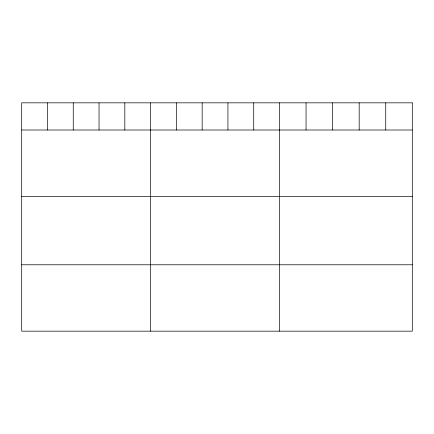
<?xml version="1.0" encoding="UTF-8"?>
<svg xmlns="http://www.w3.org/2000/svg" width="434" height="434" viewBox="0 0 434 434"><rect width="100%" height="100%" fill="white"/><g stroke="black" fill="none" stroke-linecap="round" stroke-linejoin="round"><path stroke-width="0.65" d="M21.7 130.005L412.3 130.005M21.7 196.385L412.3 196.385M21.7 264.783L412.3 264.783M385.739 102.836L385.739 130.005M359.178 102.836L359.178 130.005M332.618 102.836L332.618 130.005M306.057 102.836L306.057 130.005M279.496 102.836L279.496 331.164M253.716 102.836L253.716 130.005M227.937 102.836L227.937 130.005M202.157 102.836L202.157 130.005M176.378 102.836L176.378 130.005M150.598 102.836L150.598 331.164M124.818 102.836L124.818 130.005M99.039 102.836L99.039 130.005M73.259 102.836L73.259 130.005M47.48 102.836L47.48 130.005M412.3 102.836L21.7 102.836L21.7 331.164L412.3 331.164L412.3 102.836"/></g></svg>
